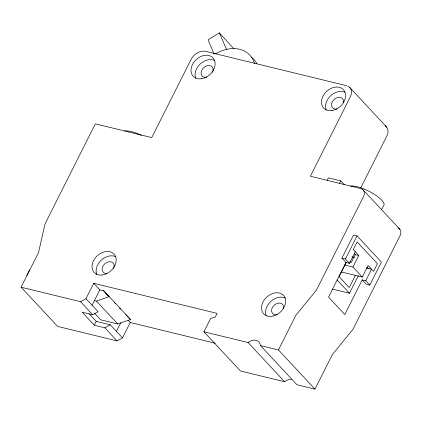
<?xml version="1.0" encoding="UTF-8"?>
<svg xmlns="http://www.w3.org/2000/svg" width="422" height="422" viewBox="0 0 422 422"><rect width="100%" height="100%" fill="white"/><g stroke="black" fill="none" stroke-linecap="round" stroke-linejoin="round"><path stroke-width="0.63" d="M26.85 275.482L29.751 269.705M128.082 320.177L130.256 322.508L122.512 337.906L117.052 340.892L57.64 326.412L21.1 287.208L38.523 252.572L45.022 223.908L95.351 123.841L151.756 137.588L191.071 59.423A12.117 9.094 -43 0 1 205.757 51.379L346.647 85.719M21.1 287.208L80.512 301.688L85.972 298.702L93.716 283.304L217.098 313.377L215.162 317.228L210.668 318.293L203.895 331.766L240.434 370.97L284.618 381.736A9.295 6.974 -43 0 1 291.386 379.32M92.065 305.233L99.803 289.84L93.716 283.304M117.052 340.892L104.872 327.825L94.296 325.246L96.232 321.4L89.269 313.931M116.425 331.37L120.724 322.819M327.287 180.168L328.448 177.857L340.786 180.864L344.268 184.599M339.626 183.174L340.786 180.864M398.125 228.001A7.607 5.708 -43 0 1 400.441 234.848L353.003 329.276L332.404 354.496L314.981 389.137L278.441 349.933L295.864 315.292L316.463 290.072L363.527 196.504A7.607 5.708 -43 0 0 360.842 188.555L310.392 176.254L350.371 96.759A10.561 7.928 -43 0 0 347.686 86.062M360.826 187.774L387.433 134.766A10.561 7.928 -43 0 0 385.17 125.751M341.91 258.116L353.525 235.028L357.049 235.882L381.409 262.02L369.793 285.114L366.27 284.254L362.213 279.897L344.79 314.538L328.548 297.114L345.971 262.473L341.91 258.116L345.439 258.976L349.495 263.333L355.303 251.786M345.439 258.976L357.049 235.882M346.425 262.099L339.093 276.674L349.242 287.567L355.398 275.318M354.385 253.727L355.229 254.63L351.357 262.326L349.479 261.867M381.567 209.702L383.503 205.852A19.939 5.829 26.7 0 0 373.027 193.498A19.939 5.829 26.7 0 0 350.54 186.097M362.287 277.054L352.945 267.036L358.753 255.489L353.272 249.608L357.144 241.911L377.442 263.692L373.575 271.388L368.095 265.507L362.287 277.054L341.345 271.953M332.515 289.102L349.511 293.243L358.368 275.629M369.793 285.114L365.737 280.757L371.545 269.21L366.465 267.975M233.973 48.915L219.377 32.863L208.035 39.837L214.17 54.095M94.296 325.246L82.116 312.18L92.692 314.759L98.152 311.768L85.972 298.702M104.872 327.825L110.332 324.834L122.512 337.906M94.533 300.617L96.427 301.081L109.208 296.634L103.105 290.42M94.475 313.124L100.694 319.792L117.738 323.948L130.519 319.501L103.849 290.827L99.803 289.84M355.229 254.63L358.753 255.489M351.99 256.813L354.506 257.425M345.971 262.473L349.495 263.333M344.7 265.027L352.945 267.036M362.213 279.897L365.737 280.757M203.895 331.766L248.078 342.532A9.295 6.974 -43 0 1 260.416 345.539L278.441 349.933M130.256 322.508L215.278 343.234M96.232 321.4L110.332 324.834M314.981 389.137L296.956 384.743L260.416 345.539M125.724 314.622L130.519 319.501M349.463 87.175L386.71 127.138M362.867 189.605L399.919 229.352M367.098 267.363L368.364 268.719M337.078 279.902L349.511 293.243M248.078 342.532L284.618 381.736M105.785 293.343L108.892 296.682M114.22 302.395L115.111 303.349M119.553 308.113L120.439 309.068M96.427 301.081L117.738 323.948M80.512 301.688L92.692 314.759M219.377 32.863L226.567 49.564M215.378 53.926A33.786 25.357 -43 0 1 254.477 63.659M251.565 57.36A33.786 25.357 -43 0 1 256.871 63.706M206.727 77.184A6.757 5.069 -43 0 1 201.194 71.998A6.757 5.069 -43 0 1 208.901 65.489A6.757 5.069 -43 0 1 212.646 72.188M337.162 108.976A6.757 5.069 -43 0 1 331.571 104.134A6.757 5.069 -43 0 1 338.65 97.313A6.757 5.069 -43 0 1 343.418 102.947M326.159 110.036A13.515 10.144 -43 0 1 330.531 95.884A13.515 10.144 -43 0 1 344.969 92.207M195.724 78.244A13.515 10.144 -43 0 1 200.097 64.091A13.515 10.144 -43 0 1 214.534 60.415M96.749 274.469A13.515 10.144 -43 0 1 101.122 260.311A13.515 10.144 -43 0 1 115.559 256.639M106.713 273.54A6.757 5.069 -43 0 1 102.382 267.532A6.757 5.069 -43 0 1 110.258 261.73A6.757 5.069 -43 0 1 113.671 268.413M277.217 314.712A6.757 5.069 -43 0 1 271.626 309.869A6.757 5.069 -43 0 1 278.705 303.049A6.757 5.069 -43 0 1 283.473 308.688M124.537 130.962A20.272 5.929 26.7 0 1 141.46 135.32M266.029 315.276A13.515 10.144 -43 0 1 271.093 301.16A13.515 10.144 -43 0 1 285.494 298.18M201.41 78.756A13.515 10.144 -43 0 0 214.244 59.718A13.515 10.144 -43 0 0 193.545 62.672A13.515 10.144 -43 0 0 201.41 78.756M331.84 110.548A13.515 10.144 -43 0 0 344.679 91.511A13.515 10.144 -43 0 0 323.975 94.465A13.515 10.144 -43 0 0 331.84 110.548M102.435 274.98A13.515 10.144 -43 0 0 115.269 255.943A13.515 10.144 -43 0 0 94.57 258.897A13.515 10.144 -43 0 0 102.435 274.98M273.815 315.867A13.515 10.144 -43 0 0 283.869 295.869A13.515 10.144 -43 0 0 262.98 302.004A13.515 10.144 -43 0 0 273.815 315.867"/></g></svg>
